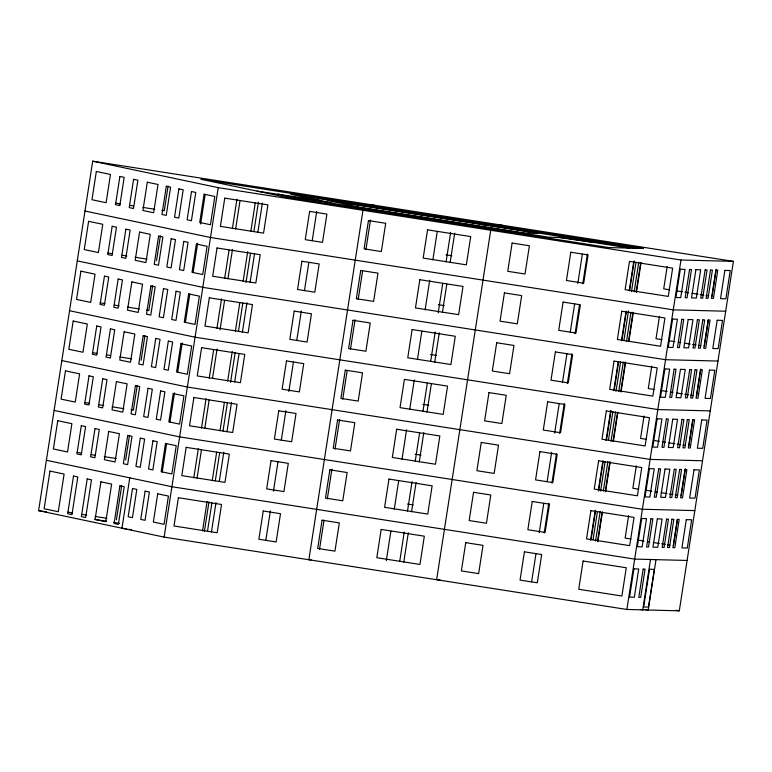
<?xml version="1.0" encoding="UTF-8"?>
<svg xmlns="http://www.w3.org/2000/svg" width="772" height="772" viewBox="0 0 772 772"><rect width="100%" height="100%" fill="white"/><g stroke="black" fill="none" stroke-linecap="round" stroke-linejoin="round"><path stroke-width="1.16" d="M38.6 510.639L92.698 161.184L733.4 261.361L679.302 610.816L626.874 609.465L164.127 537.109L38.6 510.639L46.532 511.875M116.418 519.778L121.706 485.636M125.672 459.996L129.503 435.273M137.223 385.421L133.392 410.154L131.018 409.778M141.112 360.302L144.933 335.579M152.653 285.727L148.822 310.46L146.448 310.083M156.542 260.608L160.373 235.885M168.084 186.033L164.262 210.766L161.888 210.389M129.773 477.849L121.976 528.222L126.705 528.936M162.226 472.059L166.598 443.803M169.936 422.207L174.501 392.774M177.656 372.365L182.211 342.932M185.376 322.513L189.748 294.257M193.087 272.67L197.651 243.238M200.624 223.996L205.178 194.563M164.127 537.109L218.225 187.654L92.698 161.184M193.811 477.849L198.365 448.416M201.521 428.006L206.076 398.574M209.241 378.155L213.612 349.899M216.961 328.303L221.516 298.88M224.671 278.46L229.052 250.205M232.391 228.608L236.946 199.186M197.053 478.186L201.434 449.931M204.773 428.335L209.144 400.079M212.493 378.492L217.048 349.06M220.02 329.818L224.584 300.385M227.923 278.798L232.478 249.366M235.643 228.946L240.015 200.691M202.544 530.808L207.07 501.52M204.426 531.204L208.961 501.916M212.242 480.715L216.652 452.228M219.962 430.863L224.372 402.376M227.672 381.021L232.266 351.347M235.392 331.169L239.802 302.682M243.112 281.326L247.706 251.653M250.823 231.475L255.233 202.988M207.504 531.184L211.885 502.929M215.301 480.821L219.682 452.566M223.021 430.969L227.393 402.714M230.558 382.304L235.113 352.872M238.451 331.275L242.833 303.02M245.988 282.61L250.543 253.177M253.892 231.581L258.446 202.148M211.451 532.014L216.006 502.591M219.248 481.651L223.803 452.218M226.968 431.799L231.523 402.376M234.678 381.957L239.059 353.701M242.398 332.105L246.953 302.682M250.118 282.262L254.49 254.007M257.829 232.411L262.393 202.978M286.817 198.529L287.184 196.156L277.968 194.206L321.567 200.797M265.809 540.371L270.374 510.939M273.433 491.175L277.988 461.752M281.326 440.156L285.881 410.723M288.863 391.481L293.418 362.049M296.757 340.462L301.321 311.029M304.477 290.61L308.848 262.355M312.197 240.767L316.752 211.335M357.475 207.166L357.841 204.792L374.304 205.217M319.492 549.432L324.028 520.145M327.309 498.924L331.902 469.251M335.029 449.072L339.622 419.408M342.749 399.23L347.149 370.743M350.459 349.378L355.052 319.714M358.179 299.536L362.589 271.049M365.899 249.684L370.483 220.02M386.309 560.646L390.864 531.213M394.289 509.105L398.661 480.85M402 459.253L406.555 429.821M409.72 409.411L414.274 379.978M417.44 359.559L421.811 331.304M425.15 309.717L429.705 280.284M432.87 259.865L437.242 231.61M399.713 561.398L404.267 531.966M407.51 511.035L412.065 481.603M415.23 461.183L419.601 432.928M422.95 411.341L427.321 383.086M430.66 361.489L435.215 332.057M438.197 312.824L442.752 283.392M446.1 261.795L450.655 232.362M403.756 562.17L408.311 532.738M411.553 511.797L416.108 482.375M419.264 461.955L423.828 432.523M426.984 412.103L431.355 383.858M434.704 362.261L439.258 332.828M442.414 312.409L446.795 284.154M450.134 262.567L454.689 233.134M485.231 227.142L485.598 224.768M531.599 581.934L535.971 553.678M539.213 532.738L543.768 503.305M547.116 481.709L551.671 452.286M554.653 433.044L559.208 403.611M562.547 382.015L566.918 353.769M570.267 332.172L574.638 303.917M577.803 283.498L582.358 254.075M544.202 532.979L548.796 503.305M551.912 483.137L556.506 453.463M559.632 433.285L564.226 403.611M567.352 383.443L571.946 353.769M575.063 333.591L579.473 305.104M582.783 283.749L587.376 254.075M590.609 540.217L595.202 510.543M598.319 490.365L602.913 460.701M606.039 440.522L610.633 410.849M613.759 390.671L618.169 362.193M621.47 340.828L626.063 311.155M629.19 290.976L633.783 261.312M591.072 539.686L595.627 510.253M598.609 491.011L603.164 461.579M606.502 439.992L611.057 410.559M614.222 390.14L618.594 361.885M621.942 340.298L626.314 312.042M629.653 290.446L634.208 261.013M593.06 539.734L597.432 511.479M600.597 491.069L605.152 461.637M608.49 440.04L612.871 411.785M616.027 391.375L620.582 361.943M623.93 340.346L628.485 310.913M631.467 291.681L636.022 262.248M595.598 540.979L600.153 511.556M603.308 491.137L607.873 461.704M611.028 441.285L615.583 411.862M618.748 391.443L623.303 362.01M626.459 341.591L631.023 312.158M634.179 291.748L638.733 262.316M597.586 541.037L601.957 512.782M605.306 491.185L609.861 461.752M613.016 441.343L617.397 413.088M620.736 391.491L625.291 362.058M628.456 341.649L633.011 312.216M636.167 291.797L640.721 262.364M597.885 541.597L602.478 511.923M605.595 491.745L610.189 462.081M613.499 440.715L617.909 412.229M621.035 392.051L625.629 362.386M628.929 341.021L633.339 312.535M636.466 292.356L641.059 262.683M628.601 515.725L625.137 538.094L631.033 539.02M636.311 465.873L632.857 488.251L638.743 489.168M644.031 416.031L640.567 438.399L646.463 439.326M651.751 366.179L648.287 388.548L654.183 389.474M659.462 316.337L656.007 338.705L661.893 339.622M667.182 266.485L663.717 288.853L669.613 289.78M626.874 609.465L680.972 260.01L733.4 261.361M650.506 559.507L642.709 609.87L640.355 609.504M656.007 559.652L648.21 610.015L644.688 609.465M673.473 545.65L677.488 519.749M681.193 495.807L685.382 468.72M688.913 445.955L692.918 420.055M696.624 396.113L700.822 369.026M704.344 346.261L708.349 320.361M712.064 296.419L716.252 269.332M382.478 210.795L362.965 210.293L308.868 559.739L311.116 559.797M482.539 224.691L502.061 225.192M507.175 230.693L490.722 230.268L436.624 579.714L439.992 579.801M568.472 237.728L548.96 237.226L337.46 204.155L290.726 194.293L635.8 248.256M592.655 242.292L559.005 237.477M725.68 311.212L673.261 309.862L210.505 237.506L84.978 211.026M717.97 361.055L665.541 359.704L202.795 287.348L77.268 260.878M710.25 410.907L657.821 409.556L195.075 337.2L69.548 310.73M702.53 460.759L650.111 459.398L187.355 387.042L61.828 360.572M694.819 510.601L642.391 509.25L179.644 436.894L54.117 410.424M687.099 560.453L634.671 559.102L171.924 486.736L46.397 460.266M257.076 191.118L279.126 194.457M287.184 196.156L330.783 202.746M129.059 529.293L131.423 529.65M562.441 237.573L629.778 248.102M218.225 187.654L680.972 260.01M115.597 203.152L120.345 203.895M129.841 205.381L133.402 205.931M142.897 207.417L154.767 209.28M446.033 254.818L451.861 255.735M676.687 290.89L682.583 291.806M684.938 292.173L688.479 292.733M692.021 293.283L697.907 294.2M700.272 294.576L703.803 295.126M706.168 295.493L708.522 295.859M107.877 253.004L112.625 253.737M122.121 255.223L126.869 255.966M135.177 257.269L147.047 259.122M438.313 304.67L444.141 305.577M668.977 340.732L674.863 341.658M678.405 342.208L680.759 342.575M684.301 343.125L690.197 344.051M692.552 344.418L696.093 344.968M698.448 345.345L700.802 345.711M100.157 302.846L104.905 303.589M114.401 305.075L119.149 305.818M127.457 307.111L139.327 308.974M430.593 354.512L436.431 355.429M661.257 390.584L667.153 391.5M670.685 392.051L673.049 392.427M676.581 392.977L682.477 393.894M684.832 394.27L688.373 394.82M690.728 395.187L693.092 395.553M92.447 352.698L97.195 353.431M106.69 354.917L110.251 355.477M119.747 356.963L131.616 358.816M422.882 404.364L428.711 405.271M653.537 440.426L659.433 441.352M662.974 441.902L665.329 442.269M668.87 442.819L674.757 443.746M677.121 444.112L680.653 444.672M683.017 445.039L685.372 445.405M84.727 402.54L89.475 403.283M98.97 404.769L103.718 405.512M112.027 406.805L123.896 408.668M415.162 454.206L420.991 455.123M645.826 490.278L651.713 491.195M655.254 491.745L657.609 492.121M661.15 492.671L667.047 493.597M669.401 493.964L672.943 494.514M675.297 494.881L677.652 495.248M77.007 452.392L81.755 453.135M91.25 454.612L94.811 455.171M104.307 456.657L116.176 458.51M407.442 504.058L413.281 504.965M638.106 540.12L644.002 541.047M647.534 541.597L649.899 541.963M653.43 542.523L659.327 543.44M661.681 543.806L665.223 544.366M667.577 544.733L669.942 545.1M67.753 512.174L72.5 512.917M81.996 514.393L86.744 515.136M95.052 516.439L106.922 518.292M94.599 519.392L106.468 521.245M113.59 522.364L119.486 523.281M675.973 610.295L679.302 610.816M49.958 471.074L44.12 508.748L58.267 511.739L64.105 474.066L49.958 471.074M57.755 420.711L53.374 448.966L67.531 451.958L71.902 423.693L57.755 420.711M65.466 370.859L61.094 399.124L75.241 402.106L79.622 373.851L65.466 370.859M73.186 321.017L68.814 349.272L82.961 352.254L87.332 323.999L73.186 321.017M80.906 271.165L76.524 299.43L90.681 302.412L95.052 274.156L80.906 271.165M88.616 221.323L84.244 249.578L98.391 252.56L102.772 224.305L88.616 221.323M96.336 171.471L91.965 199.736L106.111 202.718L110.483 174.462L96.336 171.471M73.514 476.044L67.685 513.718L71.97 514.625L77.798 476.951L73.514 476.044M81.311 425.681L76.939 453.936L81.224 454.843L85.596 426.588L81.311 425.681M89.031 375.829L84.65 404.094L88.944 404.991L93.316 376.736L89.031 375.829M96.741 325.987L92.37 354.242L96.654 355.149L101.035 326.894L96.741 325.987M104.461 276.135L100.09 304.4L104.374 305.297L108.746 277.042L104.461 276.135M112.181 226.292L107.8 254.548L112.094 255.455L116.466 227.19L112.181 226.292M119.892 176.441L115.52 204.705L119.805 205.603L124.186 177.348L119.892 176.441M87.207 478.939L81.378 516.613L85.663 517.51L91.501 479.837L87.207 478.939M95.004 428.566L90.633 456.831L94.917 457.728L99.299 429.473L95.004 428.566M102.724 378.724L98.353 406.979L102.637 407.886L107.009 379.621L102.724 378.724M110.444 328.872L106.063 357.127L110.357 358.034L114.729 329.779L110.444 328.872M118.155 279.03L113.783 307.285L118.068 308.192L122.449 279.927L118.155 279.03M125.875 229.178L121.503 257.433L125.788 258.34L130.159 230.085L125.875 229.178M133.595 179.336L129.214 207.591L133.508 208.498L137.879 180.233L133.595 179.336M100.91 481.825L95.081 519.498L105.793 521.756L111.631 484.083L100.91 481.825M108.707 431.461L104.336 459.716L115.047 461.974L119.428 433.719L108.707 431.461M116.427 381.609L112.046 409.864L122.767 412.132L127.139 383.867L116.427 381.609M124.138 331.767L119.766 360.022L130.487 362.28L134.859 334.025L124.138 331.767M131.858 281.915L127.486 310.17L138.198 312.438L142.579 284.173L131.858 281.915M139.578 232.063L135.196 260.328L145.918 262.586L150.289 234.331L139.578 232.063M147.288 182.221L142.916 210.476L153.638 212.744L158.009 184.479L147.288 182.221M119.93 485.839L114.102 523.512L118.386 524.41L124.224 486.746L119.93 485.839M127.727 435.466L123.356 463.731L127.641 464.628L132.022 436.373L127.727 435.466M135.447 385.624L131.076 413.879L135.361 414.786L139.732 386.531L135.447 385.624M143.167 335.772L138.786 364.037L143.081 364.934L147.452 336.679L143.167 335.772M150.878 285.93L146.506 314.185L150.791 315.092L155.172 286.837L150.878 285.93M158.598 236.078L154.226 264.342L158.511 265.24L162.882 236.985L158.598 236.078M166.318 186.235L161.937 214.491L166.231 215.398L170.602 187.133L166.318 186.235M132.533 488.493L128.152 516.748L132.446 517.655L136.818 489.4L132.533 488.493M140.33 438.129L135.949 466.385L140.243 467.292L144.615 439.027L140.33 438.129M148.041 388.277L143.669 416.533L147.954 417.44L152.335 389.185L148.041 388.277M155.761 338.435L151.389 366.69L155.674 367.597L160.045 339.333L155.761 338.435M163.481 288.583L159.1 316.838L163.394 317.746L167.765 289.49L163.481 288.583M171.191 238.741L166.82 266.996L171.104 267.903L175.485 239.638L171.191 238.741M178.911 188.889L174.54 217.144L178.824 218.051L183.196 189.796L178.911 188.889M145.126 491.146L140.745 519.411L145.04 520.309L149.411 492.053L145.126 491.146M152.924 440.783L148.542 469.038L152.837 469.945L157.208 441.69L152.924 440.783M160.634 390.931L156.262 419.196L160.547 420.093L164.928 391.838L160.634 390.931M168.354 341.089L163.982 369.344L168.267 370.251L172.638 341.996L168.354 341.089M176.074 291.237L171.693 319.502L175.987 320.399L180.358 292.144L176.074 291.237M183.784 241.395L179.413 269.65L183.697 270.557L188.078 242.292L183.784 241.395M191.504 191.543L187.133 219.808L191.417 220.705L195.789 192.45L191.504 191.543M157.72 493.81L153.339 522.065L164.06 524.323L168.441 496.068L157.72 493.81M165.517 443.437L161.136 471.692L171.857 473.96L176.238 445.695L165.517 443.437M173.227 393.595L168.856 421.85L179.577 424.108L183.948 395.853L173.227 393.595M180.947 343.743L176.576 371.998L187.297 374.266L191.668 346.001L180.947 343.743M188.667 293.9L184.286 322.156L195.007 324.414L199.388 296.158L188.667 293.9M196.377 244.048L192.006 272.304L202.727 274.571L207.099 246.307L196.377 244.048M204.097 194.197L199.726 222.461L210.447 224.72L214.819 196.464L204.097 194.197M178.38 497.728L174.009 525.993L217.173 532.738L221.545 504.483L178.38 497.728M186.177 447.364L181.806 475.62L224.97 482.365L229.342 454.11L186.177 447.364M193.897 397.512L189.526 425.777L232.681 432.523L237.062 404.267L193.897 397.512M201.617 347.67L197.236 375.925L240.401 382.671L244.772 354.416L201.617 347.67M209.328 297.818L204.956 326.083L248.121 332.828L252.492 304.573L209.328 297.818M217.048 247.976L212.676 276.231L255.831 282.977L260.212 254.721L217.048 247.976M224.768 198.124L220.387 226.379L263.551 233.134L267.923 204.87L224.768 198.124M263.242 510.996L258.871 539.261L276.135 541.954L280.506 513.698L263.242 510.996M271.04 460.633L266.668 488.888L283.932 491.59L288.303 463.335L271.04 460.633M278.76 410.781L274.388 439.046L291.652 441.738L296.023 413.483L278.76 410.781M286.48 360.939L282.098 389.194L299.362 391.896L303.743 363.631L286.48 360.939M294.19 311.087L289.818 339.352L307.082 342.044L311.454 313.789L294.19 311.087M301.91 261.245L297.538 289.5L314.802 292.202L319.174 263.937L301.91 261.245M309.63 211.393L305.249 239.658L322.513 242.35L326.894 214.095L309.63 211.393M322.069 520.193L317.688 548.458L334.952 551.15L339.333 522.895L322.069 520.193M329.866 469.83L325.485 498.085L342.758 500.787L347.13 472.532L329.866 469.83M337.576 419.978L333.205 448.243L350.469 450.935L354.84 422.68L337.576 419.978M345.296 370.135L340.925 398.391L358.189 401.093L362.56 372.837L345.296 370.135M353.016 320.283L348.635 348.548L365.899 351.241L370.28 322.986L353.016 320.283M360.727 270.441L356.355 298.696L373.619 301.398L377.99 273.143L360.727 270.441M368.447 220.589L364.075 248.854L381.339 251.547L385.71 223.291L368.447 220.589M381.175 529.438L376.804 557.702L419.958 564.448L424.339 536.193L381.175 529.438M388.972 479.074L384.601 507.329L427.756 514.075L432.137 485.82L388.972 479.074M396.692 429.222L392.311 457.478L435.476 464.233L439.847 435.968L396.692 429.222M404.403 379.38L400.031 407.635L443.196 414.381L447.567 386.125L404.403 379.38M412.123 329.528L407.751 357.783L450.906 364.538L455.287 336.274L412.123 329.528M419.843 279.686L415.461 307.941L458.626 314.687L462.997 286.431L419.843 279.686M427.553 229.834L423.181 258.089L466.346 264.844L470.717 236.579L427.553 229.834M465.748 542.668L461.376 570.923L478.64 573.625L483.011 545.36L465.748 542.668M473.545 492.295L469.173 520.55L486.437 523.252L490.809 494.997L473.545 492.295M481.265 442.443L476.884 470.708L494.157 473.41L498.529 445.145L481.265 442.443M488.975 392.601L484.604 420.856L501.868 423.558L506.249 395.303L488.975 392.601M496.695 342.749L492.324 371.014L509.588 373.716L513.959 345.451L496.695 342.749M504.415 292.906L500.034 321.162L517.308 323.864L521.679 295.608L504.415 292.906M512.125 243.055L507.754 271.319L525.018 274.012L529.399 245.757L512.125 243.055M524.42 551.835L520.048 580.1L537.312 582.792L541.693 554.537L524.42 551.835M532.226 501.472L527.845 529.727L545.109 532.429L549.49 504.164L532.226 501.472M539.937 451.62L535.565 479.885L552.829 482.577L557.201 454.322L539.937 451.62M547.657 401.778L543.285 430.033L560.549 432.735L564.921 404.47L547.657 401.778M555.377 351.926L550.996 380.191L568.26 382.883L572.641 354.628L555.377 351.926M563.087 302.084L558.716 330.339L575.98 333.041L580.351 304.776L563.087 302.084M570.807 252.232L566.436 280.487L583.7 283.189L588.071 254.934L570.807 252.232M583.101 561.012L578.73 589.268L621.885 596.023L626.266 567.758L583.101 561.012M590.898 510.639L586.527 538.904L629.682 545.65L634.063 517.394L590.898 510.639M598.618 460.797L594.237 489.052L637.402 495.807L641.773 467.542L598.618 460.797M606.329 410.945L601.957 439.21L645.122 445.955L649.493 417.7L606.329 410.945M614.049 361.103L609.677 389.358L652.832 396.113L657.213 367.848L614.049 361.103M621.769 311.251L617.388 339.516L660.552 346.261L664.924 318.006L621.769 311.251M629.479 261.409L625.108 289.664L668.272 296.419L672.644 268.154L629.479 261.409M633.928 568.858L629.556 597.123L634.343 597.238L638.714 568.983L633.928 568.858M641.725 518.494L637.354 546.75L642.14 546.875L646.511 518.62L641.725 518.494M649.445 468.643L645.074 496.907L649.85 497.023L654.231 468.768L649.445 468.643M657.165 418.8L652.784 447.056L657.57 447.181L661.942 418.926L657.165 418.8M664.875 368.948L660.504 397.213L665.29 397.329L669.662 369.074L664.875 368.948M672.595 319.106L668.224 347.361L673.001 347.487L677.382 319.222L672.595 319.106M680.315 269.254L675.934 297.51L680.721 297.635L685.092 269.38L680.315 269.254M643.163 569.099L638.791 597.354L640.702 597.403L645.074 569.147L643.163 569.099M650.96 518.726L646.589 546.991L648.499 547.039L652.871 518.784L650.96 518.726M658.68 468.884L654.299 497.139L656.219 497.187L660.591 468.932L658.68 468.884M666.39 419.032L662.019 447.297L663.93 447.345L668.311 419.08L666.39 419.032M674.11 369.19L669.739 397.445L671.65 397.493L676.021 369.238L674.11 369.19M681.83 319.338L677.449 347.603L679.37 347.651L683.741 319.386L681.83 319.338M689.541 269.496L685.169 297.751L687.08 297.799L691.461 269.544L689.541 269.496M649.522 569.263L643.694 606.937L648.48 607.062L654.309 569.389L649.522 569.263M657.319 518.89L652.948 547.155L657.734 547.28L662.106 519.016L657.319 518.89M665.039 469.048L660.668 497.303L665.445 497.429L669.826 469.173L665.039 469.048M672.759 419.196L668.378 447.461L673.165 447.577L677.536 419.321L672.759 419.196M680.47 369.354L676.098 397.609L680.885 397.734L685.256 369.479L680.47 369.354M688.19 319.502L683.818 347.767L688.595 347.882L692.976 319.627L688.19 319.502M695.91 269.66L691.529 297.915L696.315 298.04L700.687 269.785L695.91 269.66M666.554 519.131L662.183 547.387L664.094 547.444L668.465 519.18L666.554 519.131M674.274 469.289L669.893 497.544L671.814 497.593L676.185 469.337L674.274 469.289M681.985 419.437L677.613 447.692L679.524 447.741L683.905 419.486L681.985 419.437M689.705 369.595L685.333 397.85L687.244 397.898L691.615 369.643L689.705 369.595M697.425 319.743L693.044 347.998L694.964 348.047L699.336 319.791L697.425 319.743M705.135 269.891L700.764 298.156L702.674 298.204L707.056 269.949L705.135 269.891M671.92 519.266L667.539 547.531L669.459 547.58L673.831 519.324L671.92 519.266M679.63 469.424L675.259 497.679L677.169 497.728L681.551 469.472L679.63 469.424M687.35 419.572L682.979 447.837L684.889 447.885L689.261 419.621L687.35 419.572M695.07 369.73L690.689 397.985L692.609 398.034L696.981 369.778L695.07 369.73M702.781 319.878L698.409 348.143L700.32 348.191L704.701 319.926L702.781 319.878M710.501 270.036L706.129 298.291L708.04 298.339L712.411 270.084L710.501 270.036M677.276 519.411L672.904 547.666L674.815 547.715L679.196 519.459L677.276 519.411M684.996 469.559L680.624 497.824L682.535 497.872L686.906 469.608L684.996 469.559M692.716 419.717L688.334 447.972L690.255 448.021L694.626 419.765L692.716 419.717M700.426 369.865L696.054 398.12L697.965 398.178L702.346 369.913L700.426 369.865M708.146 320.023L703.774 348.278L705.685 348.326L710.057 320.071L708.146 320.023M715.866 270.171L711.485 298.426L713.405 298.484L717.777 270.219L715.866 270.171M686.308 519.643L681.937 547.898L687.292 548.033L691.664 519.778L686.308 519.643M694.028 469.791L689.647 498.056L695.012 498.191L699.384 469.936L694.028 469.791M701.738 419.949L697.367 448.204L702.723 448.339L707.104 420.084L701.738 419.949M709.458 370.097L705.087 398.362L710.443 398.497L714.814 370.242L709.458 370.097M717.178 320.255L712.797 348.51L718.163 348.645L722.534 320.39L717.178 320.255M724.889 270.403L720.517 298.668L725.873 298.803L730.254 270.547L724.889 270.403M537.785 233.327L524.391 232.98L359.636 207.224L327.569 200.459L537.785 233.327M643.269 248.449L608.828 247.561L283.392 196.667L200.923 179.278L643.269 248.449"/></g></svg>
